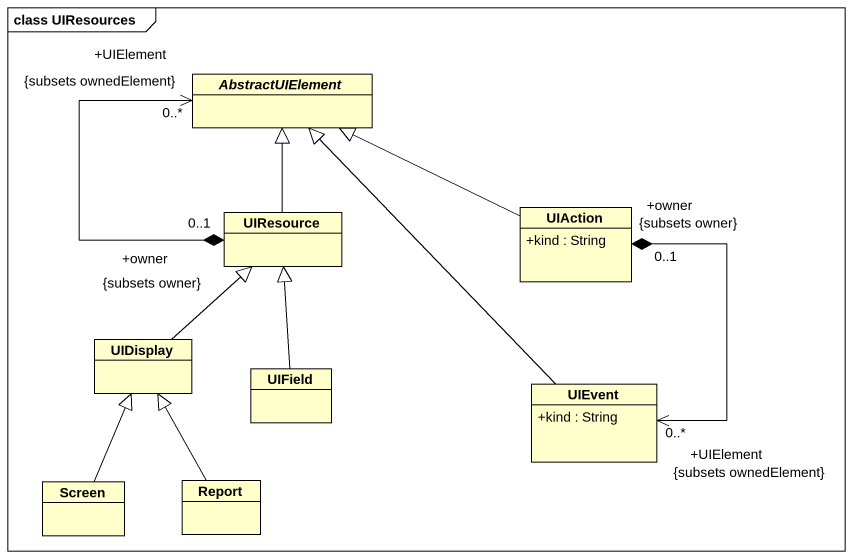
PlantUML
@startuml
mainframe class UIResources
hide circle
hide empty members
skinparam classAttributeIconSize 0
abstract class AbstractUIElement
class UIResource
class UIAction {
  +kind : String
}
class UIDisplay
class UIField
class UIEvent {
  +kind : String
}
class Screen
class Report
UIResource "+owner\n0..1\n{subsets owner}" *-up-> "+UIElement\n0..*\n{subsets ownedElement}" AbstractUIElement
UIResource -up-|> AbstractUIElement
UIAction -left-|> AbstractUIElement
UIAction "+owner\n0..1\n{subsets owner}" *--> "+UIElement\n0..*\n{subsets ownedElement}" UIEvent
UIDisplay -up-|> UIResource
UIField -up-|> UIResource
UIEvent -up-|> AbstractUIElement
Screen -up-|> UIDisplay
Report -up-|> UIDisplay
@enduml
